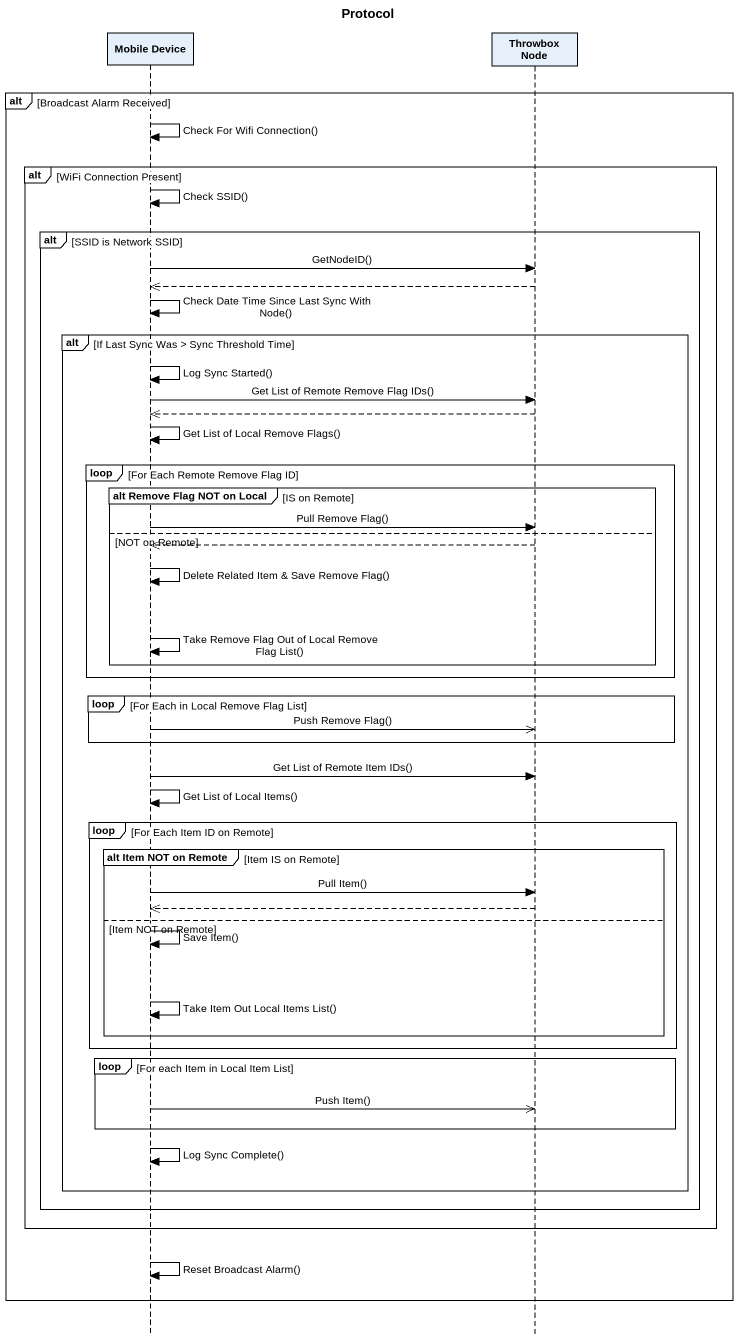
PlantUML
@startuml
title Protocol
hide footbox
participant "Mobile Device" as Mobile_Device
participant "Throwbox Node" as Throwbox_Node

alt Broadcast Alarm Received
  Mobile_Device -> Mobile_Device : Check For Wifi Connection()
  alt WiFi Connection Present
    Mobile_Device -> Mobile_Device : Check SSID()
    alt SSID is Network SSID
      Mobile_Device -> Throwbox_Node : GetNodeID()
      Throwbox_Node -->> Mobile_Device
      Mobile_Device -> Mobile_Device : Check Date Time Since Last Sync With Node()
      alt If Last Sync Was > Sync Threshold Time
        Mobile_Device -> Mobile_Device : Log Sync Started()
        Mobile_Device -> Throwbox_Node : Get List of Remote Remove Flag IDs()
        Throwbox_Node -->> Mobile_Device
        Mobile_Device -> Mobile_Device : Get List of Local Remove Flags()
        loop For Each Remote Remove Flag ID
          group alt Remove Flag NOT on Local [IS on Remote]
            Mobile_Device -> Throwbox_Node : Pull Remove Flag()
          else NOT on Remote
            Throwbox_Node -->> Mobile_Device
            Mobile_Device -> Mobile_Device : Delete Related Item & Save Remove Flag()
            Mobile_Device -> Mobile_Device : Take Remove Flag Out of Local Remove Flag List()
          end
        end
        loop For Each in Local Remove Flag List
          Mobile_Device ->> Throwbox_Node : Push Remove Flag()
        end
        Mobile_Device -> Throwbox_Node : Get List of Remote Item IDs()
        Mobile_Device -> Mobile_Device : Get List of Local Items()
        loop For Each Item ID on Remote
          group alt Item NOT on Remote [Item IS on Remote]
            Mobile_Device -> Throwbox_Node : Pull Item()
            Throwbox_Node -->> Mobile_Device
          else Item NOT on Remote
            Mobile_Device -> Mobile_Device : Save Item()
            Mobile_Device -> Mobile_Device : Take Item Out Local Items List()
          end
        end
        loop For each Item in Local Item List
          Mobile_Device ->> Throwbox_Node : Push Item()
        end
        Mobile_Device -> Mobile_Device : Log Sync Complete()
      end
    end
  end
  Mobile_Device -> Mobile_Device : Reset Broadcast Alarm()
end
@enduml
